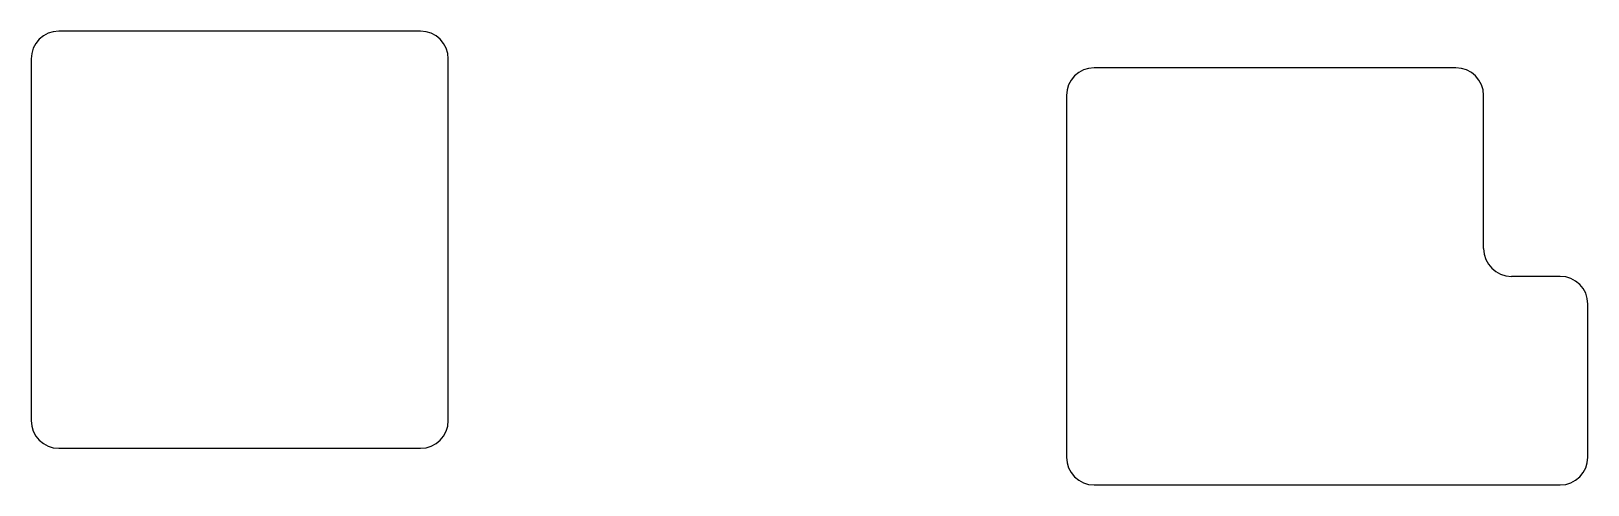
# Model space of a CAD drawing. Header units: millimetres. Extents: x 340 to 564, y 177 to 242.
import ezdxf

# ---------------------------------------------------------------- set-up
doc = ezdxf.new("R2010")
doc.units = ezdxf.units.MM

msp = doc.modelspace()

# ---------------------------------------------------------------- linework, layer by layer
for p, q in [((396.12, 242.14), (344.12, 242.14)), ((340.12, 238.14), (340.12, 186.14)), ((400.12, 186.14), (400.12, 238.14)), ((545.04, 236.87), (493.04, 236.87)), ((489.04, 232.87), (489.04, 180.87)), ((549.04, 210.87), (549.04, 232.87)), ((560.04, 206.87), (553.04, 206.87)), ((564.04, 180.87), (564.04, 202.87)), ((344.12, 182.14), (396.12, 182.14)), ((493.04, 176.87), (560.04, 176.87))]:
    msp.add_line(p, q)
for centre, start, end in [((344.12, 238.14), 90, 180), ((396.12, 238.14), 0, 90), ((493.04, 232.87), 90, 180), ((545.04, 232.87), 0, 90), ((553.04, 210.87), 180, 270), ((560.04, 202.87), 360, 90), ((344.12, 186.14), 180, 270), ((396.12, 186.14), 270, 0), ((493.04, 180.87), 180, 270), ((560.04, 180.87), 270, 360)]:
    msp.add_arc(centre, 4, start, end)

doc.saveas('drawing.dxf')
